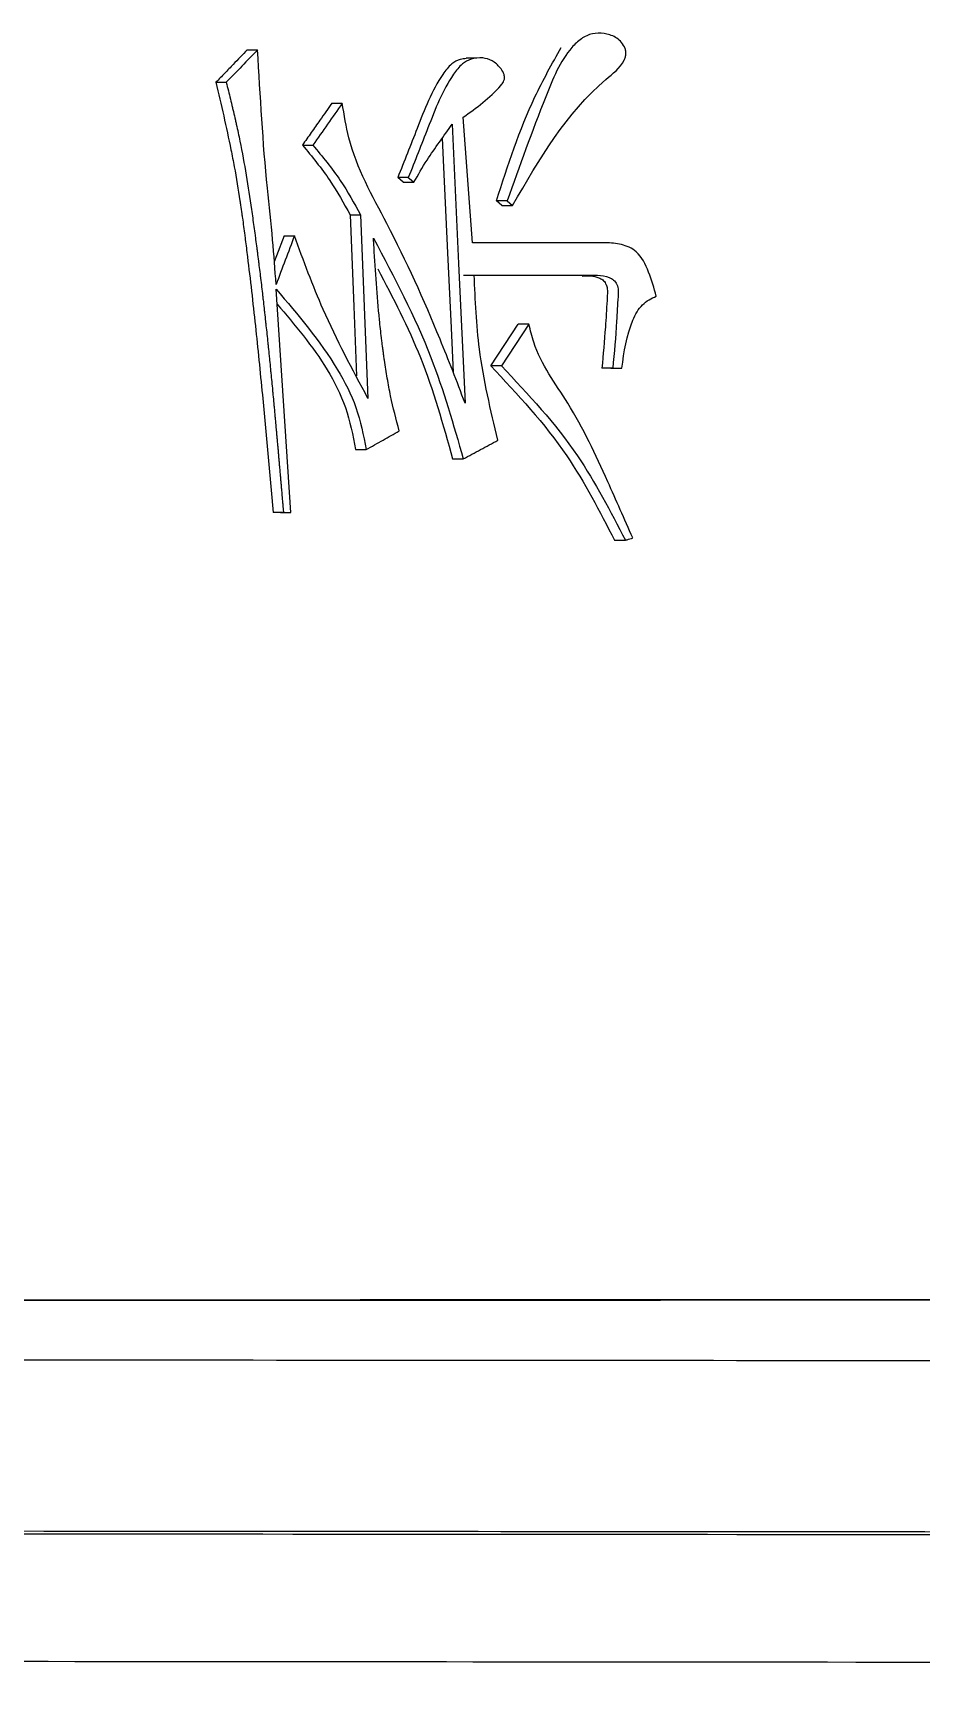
# Model space of a CAD drawing. Header units: millimetres. Extents: x 2180 to 4616, y 795 to 2518.
# Drawn here: x 3022.87 to 3027, y 1013.17 to 1020.83 of the extents above; entities that cross this region are included whole.
import ezdxf

# ---------------------------------------------------------------- set-up
doc = ezdxf.new("R2010")
doc.units = ezdxf.units.MM

msp = doc.modelspace()

# ---------------------------------------------------------------- linework, layer by layer
at = {"color": 7, "linetype": 'Continuous', "lineweight": 25}
for p, q in [((3023.8632, 1020.7536), (3023.9113, 1020.7536)), ((3024.9325, 1020.7149), (3024.8827, 1020.7149)), ((3023.7174, 1020.6021), (3023.7653, 1020.6021)), ((3024.2567, 1020.5047), (3024.3054, 1020.5047)), ((3024.9112, 1019.8558), (3024.8686, 1020.4399)), ((3024.12, 1020.3101), (3024.1685, 1020.3101)), ((3024.613, 1020.1586), (3024.5639, 1020.1586)), ((3024.5894, 1020.137), (3024.5639, 1020.1586)), ((3024.5894, 1020.137), (3024.6385, 1020.137)), ((3025.0728, 1020.0505), (3025.0231, 1020.0505)), ((3025.0486, 1020.0288), (3025.0231, 1020.0505)), ((3025.0486, 1020.0288), (3025.0983, 1020.0288)), ((3025.0728, 1020.0505), (3025.0983, 1020.0288)), ((3024.3421, 1019.9856), (3024.3909, 1019.9856)), ((3024.3909, 1019.9856), (3024.4251, 1019.1311)), ((3024.0344, 1019.8881), (3024.0828, 1019.8881)), ((3025.5308, 1019.8558), (3024.9112, 1019.8558)), ((3024.8702, 1019.7043), (3025.3875, 1019.7043)), ((3024.9197, 1019.7043), (3025.4376, 1019.7043)), ((3025.3875, 1019.7043), (3025.4376, 1019.7043)), ((3024.9976, 1019.2824), (3025.1248, 1019.4769)), ((3025.1746, 1019.4769), (3025.0473, 1019.2824)), ((3025.1746, 1019.4769), (3025.1248, 1019.4769)), ((3025.0473, 1019.2824), (3024.9976, 1019.2824)), ((3025.5646, 1019.2716), (3025.5143, 1019.2716)), ((3025.5566, 1019.2716), (3025.5143, 1019.2716)), ((3025.5566, 1019.2716), (3025.6069, 1019.2716)), ((3024.3677, 1018.893), (3024.4166, 1018.893)), ((3024.8193, 1018.8498), (3024.8687, 1018.8498)), ((3024.0314, 1018.6009), (3023.9831, 1018.6009)), ((3024.0173, 1018.6009), (3023.9831, 1018.6009)), ((3024.0173, 1018.6009), (3024.0657, 1018.6009)), ((3025.5734, 1018.4711), (3025.6238, 1018.4711))]:
    msp.add_line(p, q, dxfattribs=at)
at = {"color": 7, "linetype": 'Continuous', "lineweight": 25, "flags": 128}
for points in [[(3024.8175, 1020.4074), (3024.8473, 1019.7586), (3024.8771, 1019.1097)], [(3024.7712, 1020.3426), (3024.7774, 1020.2077), (3024.7957, 1019.8083), (3024.8117, 1019.459), (3024.8212, 1019.2525)], [(3024.613, 1020.1586), (3024.6257, 1020.1478), (3024.6385, 1020.137)], [(3024.3421, 1019.9856), (3024.3592, 1019.5583), (3024.3721, 1019.2364)], [(3024.0344, 1019.8881), (3023.9994, 1019.7953), (3023.9889, 1019.7674)], [(3024.0657, 1018.6009), (3024.0314, 1019.1202), (3023.9971, 1019.6394)]]:
    msp.add_lwpolyline(points, dxfattribs=at)
at = {"color": 7, "linetype": 'Continuous', "lineweight": 25}
for points, knots in [([(3025.0983, 1020.0288), (3025.2236, 1020.2445), (3025.3704, 1020.4972), (3025.6024, 1020.6703), (3025.6245, 1020.7195), (3025.6272, 1020.7356), (3025.625, 1020.7518), (3025.6175, 1020.7723), (3025.602, 1020.7944), (3025.5699, 1020.818), (3025.5249, 1020.8321), (3025.4692, 1020.8316), (3025.4166, 1020.8075), (3025.3278, 1020.7207), (3025.2184, 1020.4546), (3025.1307, 1020.2113), (3025.0728, 1020.0505)], [0, 0, 0, 0, 0.369973, 0.433396, 0.441379, 0.448953, 0.456564, 0.46449, 0.480827, 0.49655, 0.526966, 0.55702, 0.587567, 0.618801, 0.747888, 1, 1, 1, 1]), ([(3023.8632, 1020.7536), (3023.8413, 1020.7309), (3023.8062, 1020.6943), (3023.7576, 1020.6439), (3023.7308, 1020.616), (3023.7174, 1020.6021)], [0, 0, 0, 0, 0.449138, 0.724569, 1, 1, 1, 1]), ([(3023.9113, 1020.7536), (3023.887, 1020.7283), (3023.8384, 1020.6779), (3023.7897, 1020.6274), (3023.7653, 1020.6021)], [0, 0, 0, 0, 0.5, 1, 1, 1, 1]), ([(3023.9971, 1019.661), (3023.9923, 1019.7302), (3023.9818, 1019.8799), (3023.9402, 1020.2426), (3023.9235, 1020.5384), (3023.9113, 1020.7536)], [0, 0, 0, 0, 0.189811, 0.410522, 1, 1, 1, 1]), ([(3024.8686, 1020.4399), (3024.9307, 1020.4838), (3024.9981, 1020.5315), (3025.055, 1020.6011), (3025.0608, 1020.6161), (3025.0612, 1020.631), (3025.0549, 1020.6502), (3025.0368, 1020.6768), (3025.005, 1020.705), (3024.9566, 1020.719), (3024.9078, 1020.7134), (3024.8588, 1020.6877), (3024.7801, 1020.5851), (3024.708, 1020.3989), (3024.6434, 1020.2357), (3024.613, 1020.1586)], [0, 0, 0, 0, 0.213502, 0.231462, 0.243028, 0.25469, 0.268683, 0.294821, 0.340397, 0.384399, 0.438731, 0.48193, 0.539954, 0.7829, 1, 1, 1, 1]), ([(3025.0231, 1020.0505), (3025.0765, 1020.2156), (3025.1573, 1020.4652), (3025.2822, 1020.6885), (3025.3245, 1020.764)], [0, 0, 0, 0, 0.6614004, 1, 1, 1, 1]), ([(3024.883, 1020.7122), (3024.8736, 1020.7118), (3024.8495, 1020.7106), (3024.8091, 1020.6867), (3024.73, 1020.5849), (3024.6583, 1020.3974), (3024.5939, 1020.2345), (3024.5639, 1020.1586)], [0, 0, 0, 0, 0.046767, 0.120081, 0.219008, 0.636057, 1, 1, 1, 1]), ([(3023.7174, 1020.6021), (3023.7295, 1020.55), (3023.7537, 1020.4457), (3023.7821, 1020.3148), (3023.8078, 1020.1831), (3023.8222, 1020.097), (3023.8331, 1020.0238), (3023.8369, 1019.9972), (3023.8415, 1019.9639), (3023.846, 1019.9306), (3023.8504, 1019.8972), (3023.8564, 1019.8505), (3023.8672, 1019.7638), (3023.883, 1019.6301), (3023.9067, 1019.416), (3023.9413, 1019.0731), (3023.9669, 1018.7834), (3023.9831, 1018.6009)], [0, 0, 0, 0, 0.079845, 0.159695, 0.199619, 0.27948, 0.28946, 0.309422, 0.319402, 0.339364, 0.359325, 0.369306, 0.409228, 0.489074, 0.56892, 0.728614, 1, 1, 1, 1]), ([(3023.7653, 1020.6021), (3023.7717, 1020.5762), (3023.7813, 1020.5372), (3023.7923, 1020.4917), (3023.8, 1020.4592), (3023.8061, 1020.4331), (3023.8164, 1020.3874), (3023.846, 1020.2498), (3023.8693, 1020.1036), (3023.8883, 1019.9704), (3023.8939, 1019.9305), (3023.8985, 1019.8971), (3023.9029, 1019.8638), (3023.9065, 1019.8371), (3023.9108, 1019.8038), (3023.9142, 1019.7771), (3023.9184, 1019.7437), (3023.9217, 1019.717), (3023.9258, 1019.6836), (3023.9298, 1019.6502), (3023.9337, 1019.6168), (3023.9375, 1019.5834), (3023.9406, 1019.5566), (3023.9443, 1019.5232), (3023.9473, 1019.4964), (3023.9509, 1019.463), (3023.9545, 1019.4295), (3023.958, 1019.396), (3023.9615, 1019.3626), (3023.9642, 1019.3358), (3023.9676, 1019.3023), (3023.9703, 1019.2755), (3023.9736, 1019.242), (3023.9769, 1019.2085), (3023.9801, 1019.175), (3023.9833, 1019.1415), (3023.9858, 1019.1146), (3023.989, 1019.0811), (3023.9914, 1019.0543), (3023.9945, 1019.0208), (3023.997, 1018.9939), (3023.9991, 1018.9705), (3024.0006, 1018.9537), (3024.0021, 1018.9369), (3024.0036, 1018.9201), (3024.0051, 1018.9034), (3024.0063, 1018.89), (3024.0078, 1018.8732), (3024.0089, 1018.8598), (3024.0104, 1018.843), (3024.0119, 1018.8262), (3024.0134, 1018.8094), (3024.0148, 1018.7927), (3024.016, 1018.7793), (3024.0174, 1018.7625), (3024.0186, 1018.7491), (3024.0198, 1018.7356), (3024.0206, 1018.7256), (3024.0215, 1018.7155), (3024.0222, 1018.7071), (3024.023, 1018.6987), (3024.0237, 1018.6903), (3024.0244, 1018.682), (3024.0251, 1018.6736), (3024.0257, 1018.6669), (3024.0264, 1018.6585), (3024.027, 1018.6518), (3024.0277, 1018.6434), (3024.0285, 1018.635), (3024.0292, 1018.6266), (3024.0299, 1018.6184), (3024.0306, 1018.6104), (3024.0311, 1018.6041), (3024.0314, 1018.6009)], [0, 0, 0, 0, 0.039919, 0.059879, 0.069858, 0.089818, 0.099798, 0.139719, 0.299508, 0.319468, 0.339427, 0.359387, 0.369367, 0.389326, 0.399306, 0.419265, 0.429245, 0.449205, 0.459184, 0.479144, 0.499103, 0.509083, 0.529043, 0.539022, 0.558982, 0.568962, 0.588921, 0.608881, 0.61886, 0.63882, 0.648799, 0.668759, 0.678739, 0.698698, 0.718658, 0.728637, 0.748597, 0.758577, 0.778536, 0.788516, 0.808475, 0.818455, 0.823445, 0.833425, 0.843404, 0.848394, 0.858374, 0.863364, 0.873344, 0.878333, 0.888313, 0.898293, 0.903283, 0.913263, 0.918252, 0.928232, 0.933222, 0.938212, 0.943202, 0.948192, 0.950687, 0.955676, 0.960666, 0.963161, 0.968151, 0.970646, 0.975636, 0.978131, 0.983121, 0.988111, 0.990605, 0.995303, 1, 1, 1, 1]), ([(3024.2567, 1020.5047), (3024.2383, 1020.4785), (3024.2063, 1020.4329), (3024.1607, 1020.368), (3024.1336, 1020.3294), (3024.12, 1020.3101)], [0, 0, 0, 0, 0.404436, 0.702218, 1, 1, 1, 1]), ([(3024.3054, 1020.5047), (3024.2826, 1020.4723), (3024.237, 1020.4074), (3024.1913, 1020.3425), (3024.1685, 1020.3101)], [0, 0, 0, 0, 0.5, 1, 1, 1, 1]), ([(3024.8771, 1019.1097), (3024.8389, 1019.2093), (3024.7295, 1019.4944), (3024.5442, 1019.9004), (3024.3465, 1020.2486), (3024.3141, 1020.4505), (3024.3054, 1020.5047)], [0, 0, 0, 0, 0.210989, 0.603931, 0.893482, 1, 1, 1, 1]), ([(3024.6385, 1020.137), (3024.6586, 1020.1717), (3024.6959, 1020.2362), (3024.758, 1020.3244), (3024.7977, 1020.3798), (3024.8175, 1020.4074)], [0, 0, 0, 0, 0.367027, 0.683421, 1, 1, 1, 1]), ([(3024.12, 1020.3101), (3024.1643, 1020.2565), (3024.2472, 1020.1561), (3024.312, 1020.0398), (3024.3421, 1019.9856)], [0, 0, 0, 0, 0.534152, 1, 1, 1, 1]), ([(3024.1685, 1020.3101), (3024.2128, 1020.2565), (3024.2958, 1020.1561), (3024.3607, 1020.0398), (3024.3909, 1019.9856)], [0, 0, 0, 0, 0.534115, 1, 1, 1, 1]), ([(3024.0828, 1019.8881), (3024.0685, 1019.8502), (3024.04, 1019.7746), (3024.0114, 1019.6989), (3023.9971, 1019.661)], [0, 0, 0, 0, 0.5, 1, 1, 1, 1]), ([(3024.4251, 1019.1311), (3024.3521, 1019.2668), (3024.2216, 1019.5095), (3024.1253, 1019.7722), (3024.0828, 1019.8881)], [0, 0, 0, 0, 0.5589855, 1, 1, 1, 1]), ([(3024.4507, 1019.8774), (3024.5471, 1019.6958), (3024.7197, 1019.3706), (3024.823, 1019.0094), (3024.8687, 1018.8498)], [0, 0, 0, 0, 0.5582866, 1, 1, 1, 1]), ([(3024.5703, 1018.9796), (3024.5563, 1019.0337), (3024.5353, 1019.1148), (3024.5146, 1019.2251), (3024.5054, 1019.2841), (3024.5003, 1019.3189), (3024.499, 1019.3276), (3024.4978, 1019.3363), (3024.4966, 1019.345), (3024.4952, 1019.3554), (3024.4938, 1019.3659), (3024.4924, 1019.3763), (3024.4913, 1019.3851), (3024.4898, 1019.3973), (3024.4854, 1019.4339), (3024.4695, 1019.5809), (3024.4594, 1019.736), (3024.4516, 1019.863), (3024.4507, 1019.8774)], [0, 0, 0, 0, 0.185843, 0.278745, 0.371654, 0.383266, 0.394877, 0.400683, 0.412294, 0.423905, 0.435517, 0.447128, 0.458739, 0.464545, 0.487768, 0.580663, 0.952366, 1, 1, 1, 1]), ([(3025.7675, 1019.607), (3025.757, 1019.6445), (3025.7362, 1019.7185), (3025.6868, 1019.8163), (3025.6053, 1019.852), (3025.5555, 1019.8545), (3025.5308, 1019.8558)], [0, 0, 0, 0, 0.2925856, 0.5760087, 0.7889893, 1, 1, 1, 1]), ([(3024.4706, 1019.7343), (3024.5414, 1019.5991), (3024.6876, 1019.3199), (3024.7745, 1019.0097), (3024.8193, 1018.8498)], [0, 0, 0, 0, 0.48415, 1, 1, 1, 1]), ([(3025.0303, 1018.9363), (3024.9965, 1019.0766), (3024.936, 1019.3284), (3024.9247, 1019.589), (3024.9197, 1019.7043)], [0, 0, 0, 0, 0.557505, 1, 1, 1, 1]), ([(3025.4227, 1019.7007), (3025.4493, 1019.7019), (3025.4827, 1019.7033), (3025.5191, 1019.6836), (3025.5322, 1019.6667), (3025.5403, 1019.6443), (3025.5401, 1019.6175), (3025.5363, 1019.5565), (3025.5296, 1019.4404), (3025.5201, 1019.3353), (3025.5143, 1019.2716)], [0, 0, 0, 0, 0.169449, 0.212676, 0.256423, 0.294115, 0.346559, 0.405106, 0.639507, 1, 1, 1, 1]), ([(3025.4376, 1019.7043), (3025.4754, 1019.7061), (3025.521, 1019.7082), (3025.5701, 1019.6837), (3025.5859, 1019.6618), (3025.5918, 1019.6337), (3025.5867, 1019.5763), (3025.5824, 1019.4554), (3025.5717, 1019.3444), (3025.5646, 1019.2716)], [0, 0, 0, 0, 0.223755, 0.270136, 0.317505, 0.366522, 0.417299, 0.617412, 1, 1, 1, 1]), ([(3023.9971, 1019.6394), (3024.0993, 1019.5205), (3024.2426, 1019.3536), (3024.3775, 1019.0914), (3024.4035, 1018.9593), (3024.4166, 1018.893)], [0, 0, 0, 0, 0.5523735, 0.7751101, 1, 1, 1, 1]), ([(3024.0017, 1019.5701), (3024.0846, 1019.4729), (3024.2085, 1019.3276), (3024.3286, 1019.0912), (3024.3547, 1018.9593), (3024.3677, 1018.893)], [0, 0, 0, 0, 0.5014879, 0.7495189, 1, 1, 1, 1]), ([(3025.6069, 1019.2716), (3025.6179, 1019.3482), (3025.633, 1019.454), (3025.6977, 1019.5732), (3025.7446, 1019.5959), (3025.7675, 1019.607)], [0, 0, 0, 0, 0.572733, 0.791395, 1, 1, 1, 1]), ([(3025.6577, 1018.482), (3025.6193, 1018.5694), (3025.5258, 1018.7829), (3025.3812, 1019.0914), (3025.2142, 1019.3108), (3025.1814, 1019.4484), (3025.1746, 1019.4769)], [0, 0, 0, 0, 0.257127, 0.627551, 0.922763, 1, 1, 1, 1]), ([(3024.9976, 1019.2824), (3025.1223, 1019.1492), (3025.3471, 1018.9089), (3025.5037, 1018.606), (3025.5734, 1018.4711)], [0, 0, 0, 0, 0.554524, 1, 1, 1, 1]), ([(3025.0473, 1019.2824), (3025.1721, 1019.1492), (3025.3971, 1018.9089), (3025.5539, 1018.606), (3025.6238, 1018.4711)], [0, 0, 0, 0, 0.554583, 1, 1, 1, 1]), ([(3025.5646, 1019.2716), (3025.5694, 1019.2716), (3025.5773, 1019.2716), (3025.5883, 1019.2716), (3025.5976, 1019.2716), (3025.6038, 1019.2716), (3025.6069, 1019.2716)], [0, 0, 0, 0, 0.34, 0.56, 0.78, 1, 1, 1, 1]), ([(3024.4166, 1018.893), (3024.4297, 1018.9004), (3024.4561, 1018.9153), (3024.5074, 1018.9441), (3024.5454, 1018.9655), (3024.5703, 1018.9796)], [0, 0, 0, 0, 0.257188, 0.514375, 1, 1, 1, 1]), ([(3024.0314, 1018.6009), (3024.0353, 1018.6009), (3024.0417, 1018.6009), (3024.0506, 1018.6009), (3024.0581, 1018.6009), (3024.0632, 1018.6009), (3024.0657, 1018.6009)], [0, 0, 0, 0, 0.34, 0.56, 0.78, 1, 1, 1, 1]), ([(3025.6238, 1018.4711), (3025.6267, 1018.472), (3025.6337, 1018.4743), (3025.645, 1018.4779), (3025.6535, 1018.4806), (3025.6577, 1018.482)], [0, 0, 0, 0, 0.253292, 0.6266174, 1, 1, 1, 1]), ([(3039.7919, 1014.9358), (3039.0547, 1014.9358), (3037.4007, 1014.9358), (3033.551, 1014.9358), (3029.3113, 1014.9358), (3023.7106, 1014.9357), (3017.8587, 1014.9357), (3011.7273, 1014.9356), (3005.332, 1014.9355), (3001.3382, 1014.9355), (2998.6339, 1014.9354)], [0, 0, 0, 0, 0.0675233, 0.1515081, 0.3196482, 0.4036328, 0.5717715, 0.7399066, 0.8238912, 1, 1, 1, 1]), ([(2998.7421, 1014.9355), (2999.3884, 1014.9355), (3002.6238, 1014.9355), (3008.3757, 1014.9356), (3014.5753, 1014.9356), (3020.5847, 1014.9357), (3025.2242, 1014.9357), (3030.7614, 1014.9358), (3034.9698, 1014.9358), (3039.9043, 1014.9358), (3044.502, 1014.9359), (3048.597, 1014.9359), (3052.2787, 1014.936), (3054.8871, 1014.936), (3057.6972, 1014.9361), (3059.5676, 1014.9361), (3061.5958, 1014.9362), (3062.3521, 1014.9363), (3062.8808, 1014.9364)], [0, 0, 0, 0, 0.020124, 0.100733, 0.181328, 0.221587, 0.302184, 0.342442, 0.423039, 0.463298, 0.543894, 0.624491, 0.664749, 0.745346, 0.785604, 0.8662, 0.906458, 1, 1, 1, 1]), ([(2991.6031, 1014.6674), (2992.8754, 1014.6674), (2995.2017, 1014.6673), (2998.5652, 1014.6669), (3001.6984, 1014.6663), (3004.8145, 1014.6656), (3007.9083, 1014.6647), (3010.9737, 1014.6636), (3014.0053, 1014.6623), (3018.2592, 1014.6602), (3023.7996, 1014.6568), (3030.5436, 1014.6516), (3037.2712, 1014.645), (3042.9921, 1014.6376), (3047.7127, 1014.63), (3051.5154, 1014.6226), (3054.9495, 1014.6143), (3057.9079, 1014.6053), (3060.3614, 1014.5956), (3061.4069, 1014.5887), (3061.9387, 1014.5852)], [0, 0, 0, 0, 0.037781, 0.069081, 0.100468, 0.131943, 0.163506, 0.195157, 0.226895, 0.258722, 0.330934, 0.408983, 0.49287, 0.582593, 0.645672, 0.711347, 0.779618, 0.850484, 0.923944, 1, 1, 1, 1]), ([(3062.6948, 1013.7861), (3062.1951, 1013.7894), (3061.2092, 1013.7959), (3058.9287, 1013.8052), (3056.1679, 1013.8138), (3052.9395, 1013.8218), (3049.3288, 1013.8292), (3044.7828, 1013.8369), (3039.1797, 1013.8446), (3032.461, 1013.8518), (3025.5584, 1013.8575), (3018.6289, 1013.862), (3011.8048, 1013.8653), (3005.1948, 1013.8675), (2998.8849, 1013.8688), (2994.3806, 1013.8693), (2991.9979, 1013.8693), (2991.6031, 1013.8693)], [0, 0, 0, 0, 0.07139, 0.140843, 0.208359, 0.273937, 0.337578, 0.399281, 0.488173, 0.572709, 0.652888, 0.72871, 0.800173, 0.867277, 0.930021, 0.988406, 1, 1, 1, 1]), ([(3063.2316, 1013.7721), (3062.5067, 1013.7767), (3061.0569, 1013.7858), (3057.2667, 1013.7987), (3052.3685, 1013.8108), (3046.3279, 1013.8218), (3039.2799, 1013.8315), (3031.3371, 1013.8398), (3022.6373, 1013.8465), (3013.3304, 1013.8515), (3004.8886, 1013.8543), (2997.6085, 1013.8557), (2993.6049, 1013.8559), (2991.6031, 1013.856)], [0, 0, 0, 0, 0.0981345, 0.196269, 0.2944034, 0.3925379, 0.4906723, 0.5888066, 0.686941, 0.7850753, 0.8832097, 0.9416048, 1, 1, 1, 1]), ([(2973.216, 1013.2644), (2976.2407, 1013.2653), (2982.2771, 1013.267), (2991.4302, 1013.2673), (3000.4722, 1013.266), (3009.2995, 1013.263), (3017.7917, 1013.2583), (3024.6362, 1013.2531), (3030.0933, 1013.248), (3034.4461, 1013.2434), (3038.904, 1013.2378), (3043.3826, 1013.2313), (3047.5164, 1013.2241), (3051.2568, 1013.2163), (3054.5751, 1013.2081), (3057.6104, 1013.1991), (3060.2625, 1013.1892), (3062.4975, 1013.1785), (3063.4754, 1013.171), (3063.9746, 1013.1671)], [0, 0, 0, 0, 0.074691, 0.149062, 0.223115, 0.296848, 0.370262, 0.443356, 0.483243, 0.526636, 0.573536, 0.623941, 0.677851, 0.725458, 0.775499, 0.827974, 0.882883, 0.940225, 1, 1, 1, 1])]:
    msp.add_open_spline(points, degree=3, knots=knots, dxfattribs=at)
msp.add_open_spline([(3024.8687, 1018.8498), (3024.8956, 1018.8642), (3024.9495, 1018.893), (3025.0034, 1018.9219), (3025.0303, 1018.9363)], degree=3, dxfattribs=at)

doc.saveas('drawing.dxf')
